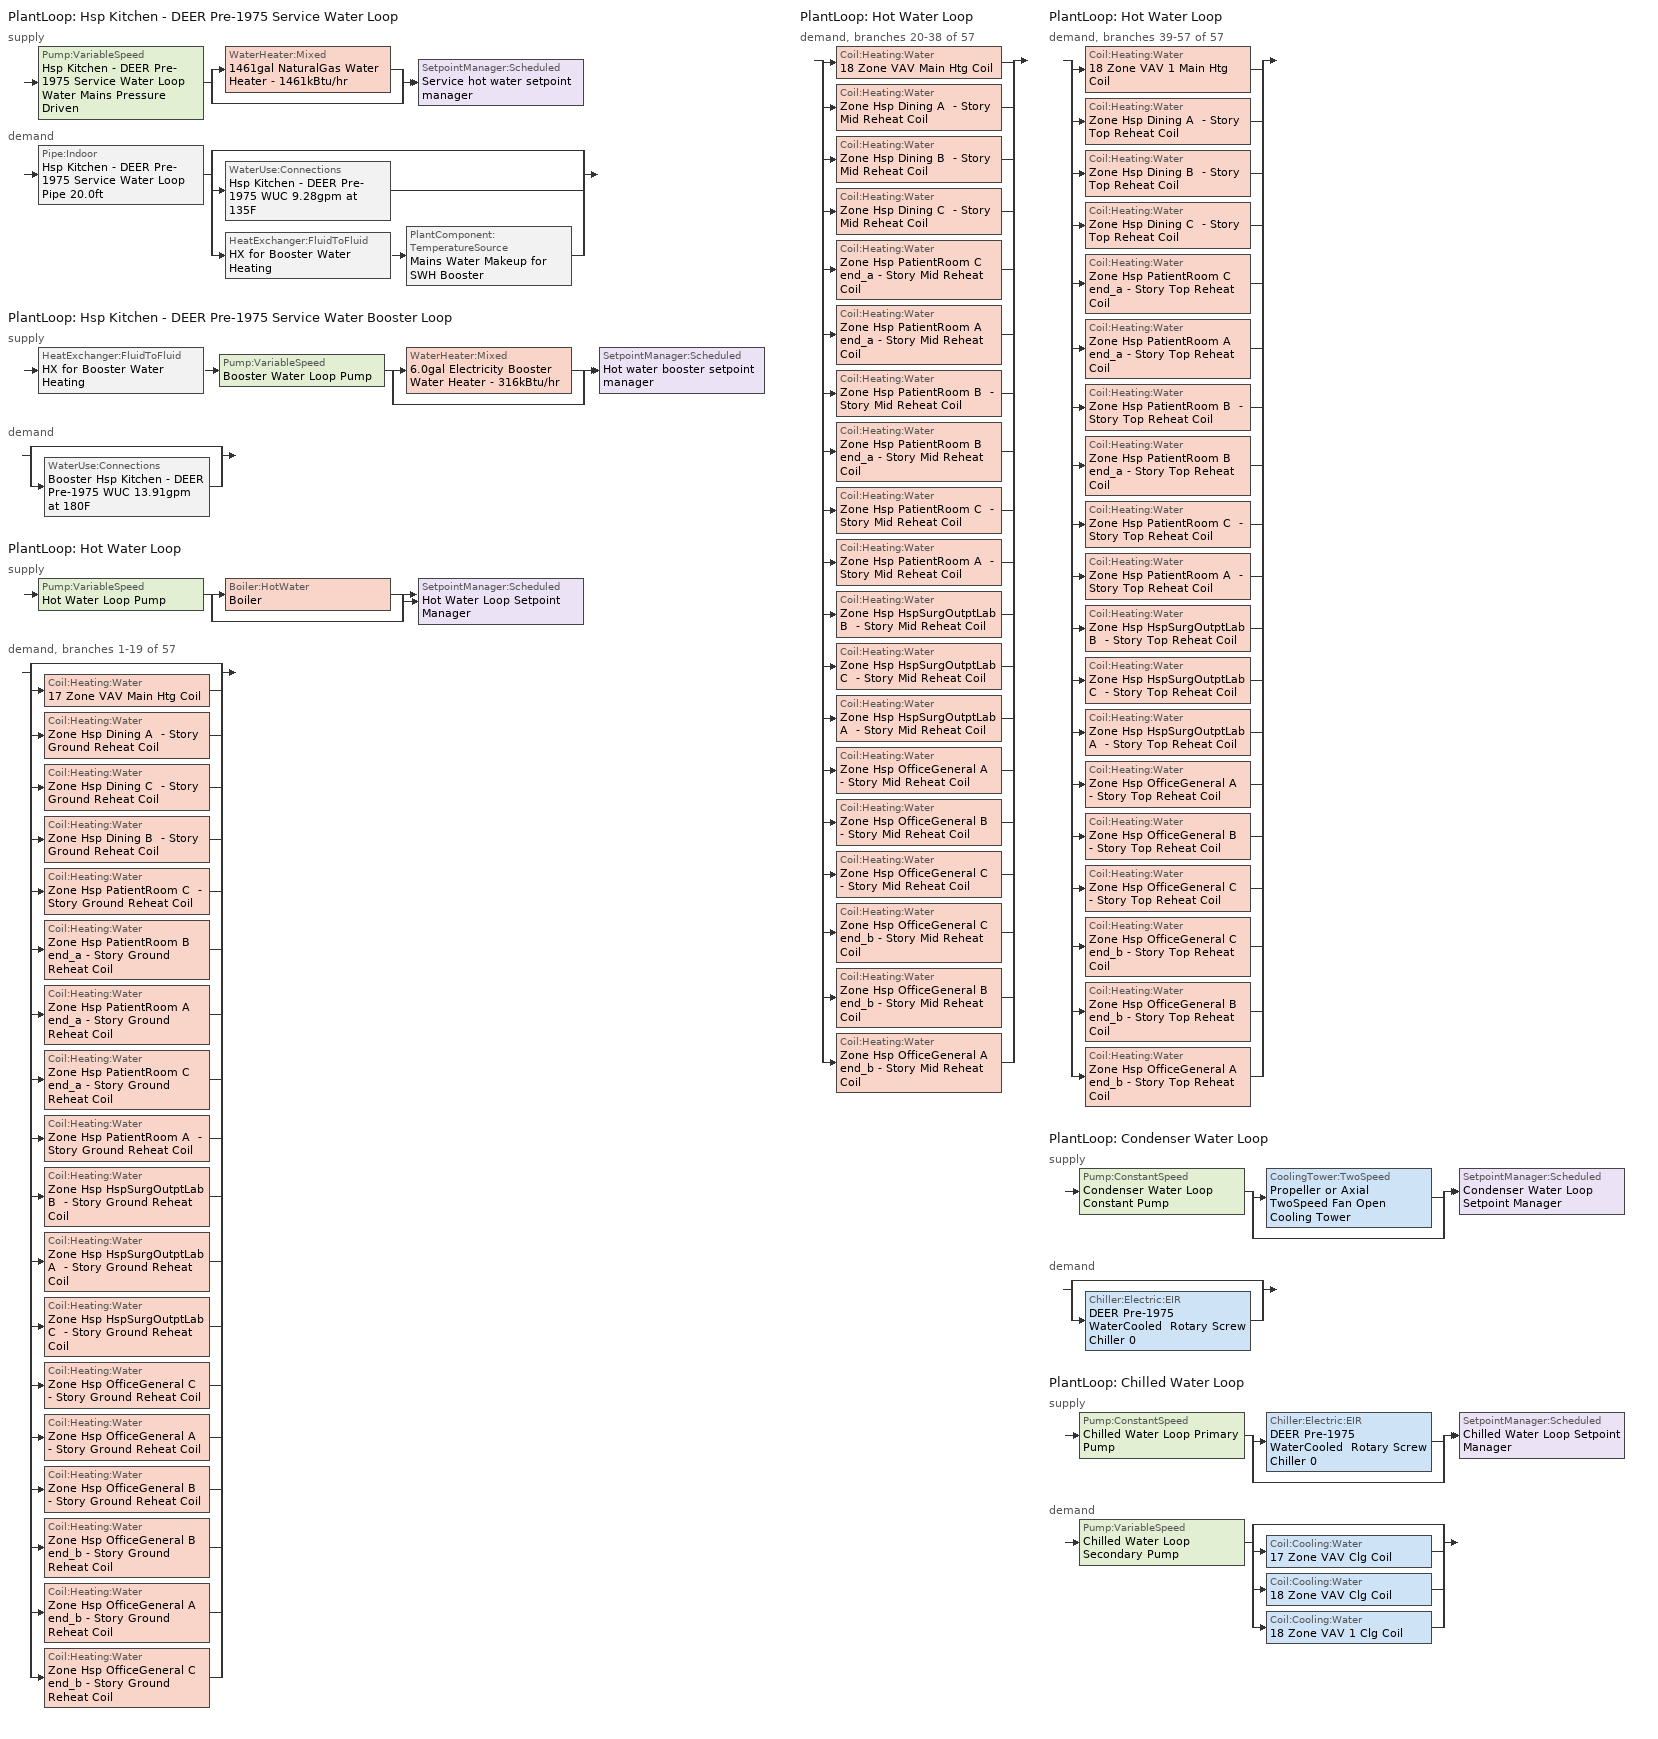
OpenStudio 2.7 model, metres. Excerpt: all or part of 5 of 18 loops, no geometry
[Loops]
PlantLoop 'Hsp Kitchen - DEER Pre-1975 Service Water Loop'
 supply: Pump:VariableSpeed 'Hsp Kitchen - DEER Pre-1975 Service Water Loop Water Mains Pressure Driven' > split
  | WaterHeater:Mixed '1461gal NaturalGas Water Heater - 1461kBtu/hr'
  | bypass
  join > SetpointManager:Scheduled 'Service hot water setpoint manager'
 demand: Pipe:Indoor 'Hsp Kitchen - DEER Pre-1975 Service Water Loop Pipe 20.0ft' > split
  | bypass
  | WaterUse:Connections 'Hsp Kitchen - DEER Pre-1975 WUC 9.28gpm at 135F'
  | HeatExchanger:FluidToFluid 'HX for Booster Water Heating' > PlantComponent:TemperatureSource 'Mains Water Makeup for SWH Booster'
PlantLoop 'Hsp Kitchen - DEER Pre-1975 Service Water Booster Loop'
 supply: HeatExchanger:FluidToFluid 'HX for Booster Water Heating' > Pump:VariableSpeed 'Booster Water Loop Pump' > split
  | WaterHeater:Mixed '6.0gal Electricity Booster Water Heater - 316kBtu/hr'
  | bypass
  join > SetpointManager:Scheduled 'Hot water booster setpoint manager'
 demand: split
  | bypass
  | WaterUse:Connections 'Booster Hsp Kitchen - DEER Pre-1975 WUC 13.91gpm at 180F'
PlantLoop 'Hot Water Loop'
 supply: Pump:VariableSpeed 'Hot Water Loop Pump' > split
  | Boiler:HotWater 'Boiler'
  | bypass
  join > SetpointManager:Scheduled 'Hot Water Loop Setpoint Manager'
 demand, branches 1-19 of 57: split
  | bypass
  | Coil:Heating:Water '17 Zone VAV Main Htg Coil'
  | Coil:Heating:Water 'Zone Hsp Dining A  - Story Ground Reheat Coil'
  | Coil:Heating:Water 'Zone Hsp Dining C  - Story Ground Reheat Coil'
  | Coil:Heating:Water 'Zone Hsp Dining B  - Story Ground Reheat Coil'
  | Coil:Heating:Water 'Zone Hsp PatientRoom C  - Story Ground Reheat Coil'
  | Coil:Heating:Water 'Zone Hsp PatientRoom B end_a - Story Ground Reheat Coil'
  | Coil:Heating:Water 'Zone Hsp PatientRoom A end_a - Story Ground Reheat Coil'
  | Coil:Heating:Water 'Zone Hsp PatientRoom C end_a - Story Ground Reheat Coil'
  | Coil:Heating:Water 'Zone Hsp PatientRoom A  - Story Ground Reheat Coil'
  | Coil:Heating:Water 'Zone Hsp HspSurgOutptLab B  - Story Ground Reheat Coil'
  | Coil:Heating:Water 'Zone Hsp HspSurgOutptLab A  - Story Ground Reheat Coil'
  | Coil:Heating:Water 'Zone Hsp HspSurgOutptLab C  - Story Ground Reheat Coil'
  | Coil:Heating:Water 'Zone Hsp OfficeGeneral C  - Story Ground Reheat Coil'
  | Coil:Heating:Water 'Zone Hsp OfficeGeneral A  - Story Ground Reheat Coil'
  | Coil:Heating:Water 'Zone Hsp OfficeGeneral B  - Story Ground Reheat Coil'
  | Coil:Heating:Water 'Zone Hsp OfficeGeneral B end_b - Story Ground Reheat Coil'
  | Coil:Heating:Water 'Zone Hsp OfficeGeneral A end_b - Story Ground Reheat Coil'
  | Coil:Heating:Water 'Zone Hsp OfficeGeneral C end_b - Story Ground Reheat Coil'
PlantLoop 'Hot Water Loop'
 demand, branches 20-38 of 57: split
  | Coil:Heating:Water '18 Zone VAV Main Htg Coil'
  | Coil:Heating:Water 'Zone Hsp Dining A  - Story Mid Reheat Coil'
  | Coil:Heating:Water 'Zone Hsp Dining B  - Story Mid Reheat Coil'
  | Coil:Heating:Water 'Zone Hsp Dining C  - Story Mid Reheat Coil'
  | Coil:Heating:Water 'Zone Hsp PatientRoom C end_a - Story Mid Reheat Coil'
  | Coil:Heating:Water 'Zone Hsp PatientRoom A end_a - Story Mid Reheat Coil'
  | Coil:Heating:Water 'Zone Hsp PatientRoom B  - Story Mid Reheat Coil'
  | Coil:Heating:Water 'Zone Hsp PatientRoom B end_a - Story Mid Reheat Coil'
  | Coil:Heating:Water 'Zone Hsp PatientRoom C  - Story Mid Reheat Coil'
  | Coil:Heating:Water 'Zone Hsp PatientRoom A  - Story Mid Reheat Coil'
  | Coil:Heating:Water 'Zone Hsp HspSurgOutptLab B  - Story Mid Reheat Coil'
  | Coil:Heating:Water 'Zone Hsp HspSurgOutptLab C  - Story Mid Reheat Coil'
  | Coil:Heating:Water 'Zone Hsp HspSurgOutptLab A  - Story Mid Reheat Coil'
  | Coil:Heating:Water 'Zone Hsp OfficeGeneral A  - Story Mid Reheat Coil'
  | Coil:Heating:Water 'Zone Hsp OfficeGeneral B  - Story Mid Reheat Coil'
  | Coil:Heating:Water 'Zone Hsp OfficeGeneral C  - Story Mid Reheat Coil'
  | Coil:Heating:Water 'Zone Hsp OfficeGeneral C end_b - Story Mid Reheat Coil'
  | Coil:Heating:Water 'Zone Hsp OfficeGeneral B end_b - Story Mid Reheat Coil'
  | Coil:Heating:Water 'Zone Hsp OfficeGeneral A end_b - Story Mid Reheat Coil'
PlantLoop 'Hot Water Loop'
 demand, branches 39-57 of 57: split
  | Coil:Heating:Water '18 Zone VAV 1 Main Htg Coil'
  | Coil:Heating:Water 'Zone Hsp Dining A  - Story Top Reheat Coil'
  | Coil:Heating:Water 'Zone Hsp Dining B  - Story Top Reheat Coil'
  | Coil:Heating:Water 'Zone Hsp Dining C  - Story Top Reheat Coil'
  | Coil:Heating:Water 'Zone Hsp PatientRoom C end_a - Story Top Reheat Coil'
  | Coil:Heating:Water 'Zone Hsp PatientRoom A end_a - Story Top Reheat Coil'
  | Coil:Heating:Water 'Zone Hsp PatientRoom B  - Story Top Reheat Coil'
  | Coil:Heating:Water 'Zone Hsp PatientRoom B end_a - Story Top Reheat Coil'
  | Coil:Heating:Water 'Zone Hsp PatientRoom C  - Story Top Reheat Coil'
  | Coil:Heating:Water 'Zone Hsp PatientRoom A  - Story Top Reheat Coil'
  | Coil:Heating:Water 'Zone Hsp HspSurgOutptLab B  - Story Top Reheat Coil'
  | Coil:Heating:Water 'Zone Hsp HspSurgOutptLab C  - Story Top Reheat Coil'
  | Coil:Heating:Water 'Zone Hsp HspSurgOutptLab A  - Story Top Reheat Coil'
  | Coil:Heating:Water 'Zone Hsp OfficeGeneral A  - Story Top Reheat Coil'
  | Coil:Heating:Water 'Zone Hsp OfficeGeneral B  - Story Top Reheat Coil'
  | Coil:Heating:Water 'Zone Hsp OfficeGeneral C  - Story Top Reheat Coil'
  | Coil:Heating:Water 'Zone Hsp OfficeGeneral C end_b - Story Top Reheat Coil'
  | Coil:Heating:Water 'Zone Hsp OfficeGeneral B end_b - Story Top Reheat Coil'
  | Coil:Heating:Water 'Zone Hsp OfficeGeneral A end_b - Story Top Reheat Coil'
PlantLoop 'Condenser Water Loop'
 supply: Pump:ConstantSpeed 'Condenser Water Loop Constant Pump' > split
  | CoolingTower:TwoSpeed 'Propeller or Axial TwoSpeed Fan Open Cooling Tower'
  | bypass
  join > SetpointManager:Scheduled 'Condenser Water Loop Setpoint Manager'
 demand: split
  | bypass
  | Chiller:Electric:EIR 'DEER Pre-1975 WaterCooled  Rotary Screw Chiller 0'
PlantLoop 'Chilled Water Loop'
 supply: Pump:ConstantSpeed 'Chilled Water Loop Primary Pump' > split
  | Chiller:Electric:EIR 'DEER Pre-1975 WaterCooled  Rotary Screw Chiller 0'
  | bypass
  join > SetpointManager:Scheduled 'Chilled Water Loop Setpoint Manager'
 demand: Pump:VariableSpeed 'Chilled Water Loop Secondary Pump' > split
  | bypass
  | Coil:Cooling:Water '17 Zone VAV Clg Coil'
  | Coil:Cooling:Water '18 Zone VAV Clg Coil'
  | Coil:Cooling:Water '18 Zone VAV 1 Clg Coil'
[Construction]
Uninsulated copper pipe 0.75in type L: Copper pipe 0.75in type L
[Material]
Copper pipe 0.75in type L: Roughness=Smooth; Thickness {m}=0.001143; Conductivity {W/m-K}=386; Density {kg/m3}=8906.27; Specific Heat {J/kg-K}=385.1856; Thermal Absorptance=0.9; Solar Absorptance=0.7; Visible Absorptance=0.7
[WaterUse:Connections]
Name | Water Use Equipment Name 1
Booster Hsp Kitchen - DEER Pre-1975 WUC 13.91gpm at 180F | Booster Hsp Kitchen - DEER Pre-1975 Service Water Use 13.91gpm at 180F
Hsp Kitchen - DEER Pre-1975 WUC 9.28gpm at 135F | Hsp Kitchen - DEER Pre-1975 Service Water Use 9.28gpm at 135F
[WaterUse:Equipment:Definition] Sensible Fraction Schedule=Fraction Sensible - 0.2; Latent Fraction Schedule=Fraction Latent - 0.05
Name | Peak Flow Rate {m3/s} | Target Temperature Schedule
Booster Hsp Kitchen - DEER Pre-1975 Service Water Use Def 13.91gpm | 0.000877823 | Mixed Water At Faucet Temp - 180F
Hsp Kitchen - DEER Pre-1975 Service Water Use Def 9.28gpm | 0.000585215 | Mixed Water At Faucet Temp - 135F
[WaterUse:Equipment] Flow Rate Fraction Schedule=D_Hsp_All_DHW_DHW_Yr
Name | Water Use Equipment Definition
Booster Hsp Kitchen - DEER Pre-1975 Service Water Use 13.91gpm at 180F | Booster Hsp Kitchen - DEER Pre-1975 Service Water Use Def 13.91gpm
Hsp Kitchen - DEER Pre-1975 Service Water Use 9.28gpm at 135F | Hsp Kitchen - DEER Pre-1975 Service Water Use Def 9.28gpm
[PlantLoop] Glycol Concentration=0; Plant Loop Volume {m3}=Autocalculate; Load Distribution Scheme=Optimal
Name | Maximum Loop Temperature {C} | Minimum Loop Temperature {C} | Fluid Type | Common Pipe Simulation
Hsp Kitchen - DEER Pre-1975 Service Water Loop | 60 | 10
Hsp Kitchen - DEER Pre-1975 Service Water Booster Loop
Hot Water Loop |  | 10 | Water
Condenser Water Loop | 80 | 5
Chilled Water Loop | 40 | 1 |  | CommonPipe
[Sizing:Plant] Sizing Option=NonCoincident; Zone Timesteps in Averaging Window=1; Coincident Sizing Factor Mode=None
Name | Loop Type | Design Loop Exit Temperature {C} | Loop Design Temperature Difference {deltaC}
Hsp Kitchen - DEER Pre-1975 Service Water Loop | Heating | 57.2222 | 5
Hsp Kitchen - DEER Pre-1975 Service Water Booster Loop | Heating | 82.2222 | 5
Hot Water Loop | Heating | 82.2222 | 11.1111
Condenser Water Loop | Condenser | 29.4444 | 5.55556
Chilled Water Loop | Cooling | 6.66667 | 5.61111
[SetpointManager:Scheduled] Control Variable=Temperature
Name | Schedule | Setpoint Node or NodeList
Service hot water setpoint manager | Service Water Loop Temp - 135F | Hsp Kitchen - DEER Pre-1975 Service Water Loop Supply Outlet Node
Hot water booster setpoint manager | Service Water Booster Temp - 180.00000000000006F | Hsp Kitchen - DEER Pre-1975 Service Water Booster Loop Supply Outlet Node
Hot Water Loop Setpoint Manager | Hot Water Loop Temp - 180F | Hot Water Loop Supply Outlet Node
Condenser Water Loop Setpoint Manager | Condenser Water Loop Temp - 70F | Condenser Water Loop Supply Outlet Node
Chilled Water Loop Setpoint Manager | Chilled Water Loop Temp - 44F | Chilled Water Loop Supply Outlet Node
[Pump:VariableSpeed] Skin Loss Radiative Fraction=0.5; Design Power Sizing Method=PowerPerFlowPerPressure; Design Electric Power per Unit Flow Rate {W/(m3/s)}=348701.1; Design Shaft Power per Unit Flow Rate per Unit Head {W-s/m3-Pa}=1.28205; Design Minimum Flow Rate Fraction=0
Name | Rated Pump Head {Pa} | Motor Efficiency | Pump Control Type | Rated Power Consumption {W} | Minimum Flow Rate {m3/s} | Fraction of Motor Inefficiencies to Fluid Stream | Coefficient 1 of the Part Load Performance Curve | Coefficient 2 of the Part Load Performance Curve | Coefficient 3 of the Part Load Performance Curve | Coefficient 4 of the Part Load Performance Curve
Hsp Kitchen - DEER Pre-1975 Service Water Loop Water Mains Pressure Driven | 0.001 | 1 | Continuous
Booster Water Loop Pump | 0 | 1 | Continuous | 0 | 0
Hot Water Loop Pump | 179344 | 0.9 | Intermittent
Chilled Water Loop Secondary Pump | 134508 | 0.9 | Intermittent |  |  | 0 | 0 | 0.0205 | 0.4101 | 0.5753
[WaterHeater:Mixed] Deadband Temperature Difference {deltaC}=2; Heater Control Type=Cycle; Off Cycle Parasitic Fuel Consumption Rate {W}=0; Off Cycle Parasitic Heat Fraction to Tank=0.8; On Cycle Parasitic Fuel Consumption Rate {W}=0; Ambient Temperature Indicator=Schedule; Use Side Effectiveness=1; Source Side Effectiveness=1; Use Side Design Flow Rate {m3/s}=autosize; Source Side Design Flow Rate {m3/s}=autosize; Indirect Water Heating Recovery Time {hr}=1.5; Source Side Flow Control Mode=IndirectHeatPrimarySetpoint
Name | Tank Volume {m3} | Setpoint Temperature Schedule | Maximum Temperature Limit {C} | Heater Maximum Capacity {W} | Heater Fuel Type | Heater Thermal Efficiency | Off Cycle Parasitic Fuel Type | On Cycle Parasitic Fuel Type | Ambient Temperature Schedule | Off Cycle Loss Coefficient to Ambient Temperature {W/K} | On Cycle Loss Coefficient to Ambient Temperature {W/K}
1461gal NaturalGas Water Heater - 1461kBtu/hr | 5.53029 | Service Water Loop Temp - 135F | 57.2222 | 428161 | NaturalGas | 0.78 | NaturalGas | NaturalGas | Water Heater Ambient Temp Schedule - 70F | 6 | 6
6.0gal Electricity Booster Water Heater - 316kBtu/hr | 0.0227125 | Service Water Booster Temp - 180.00000000000006F | 82.2222 | 92482.8 | Electricity | 1 | Electricity | Electricity | Water Heater Ambient Temp Schedule - 70F 1 | 1.053 | 1.053
[Pipe:Indoor]
Hsp Kitchen - DEER Pre-1975 Service Water Loop Pipe 20.0ft: Construction=Uninsulated copper pipe 0.75in type L; Environment Type=Schedule; Ambient Temperature Schedule=Hsp Kitchen - DEER Pre-1975 Service Water Loop Piping Air Temp - 70F; Ambient Air Velocity Schedule=Hsp Kitchen - DEER Pre-1975 Service Water Loop Piping Air Velocity - 0.67mph; Pipe Inside Diameter {m}=0.019939; Pipe Length {m}=6.096
[HeatExchanger:FluidToFluid]
HX for Booster Water Heating: Loop Demand Side Design Flow Rate {m3/s}=autosize; Loop Supply Side Design Flow Rate {m3/s}=autosize; Heat Exchange Model Type=Ideal; Heat Exchanger U-Factor Times Area Value {W/K}=autosize; Control Type=UncontrolledOn; Minimum Temperature Difference to Activate Heat Exchanger {deltaC}=0.01; Heat Transfer Metering End Use Type=LoopToLoop; Component Override Cooling Control Temperature Mode=Loop; Sizing Factor=1; Operation Minimum Temperature Limit {C}=0; Operation Maximum Temperature Limit {C}=100
[PlantComponent:TemperatureSource]
Mains Water Makeup for SWH Booster: Design Volume Flow Rate {m3/s}=autosize; Temperature Specification Type=Scheduled; Source Temperature {C}=8; Source Temperature Schedule=Mains Water Temperature
[Boiler:HotWater]
Boiler: Fuel Type=NaturalGas; Nominal Thermal Efficiency=0.78; Efficiency Curve Temperature Evaluation Variable=LeavingBoiler; Design Water Outlet Temperature {C}=82.2222; Minimum Part Load Ratio=0; Maximum Part Load Ratio=1.2; Optimum Part Load Ratio=1; Water Outlet Upper Temperature Limit {C}=95; Boiler Flow Mode=LeavingSetpointModulated; Parasitic Electric Load {W}=0; Sizing Factor=1
[Pump:ConstantSpeed] Rated Flow Rate {m3/s}=autosize; Rated Power Consumption {W}=autosize; Motor Efficiency=0.9; Fraction of Motor Inefficiencies to Fluid Stream=0; Pump Control Type=Intermittent; Design Power Sizing Method=PowerPerFlowPerPressure; Design Electric Power per Unit Flow Rate {W/(m3/s)}=348701.1; Design Shaft Power per Unit Flow Rate per Unit Head {W-s/m3-Pa}=1.28205
Name | Rated Pump Head {Pa}
Condenser Water Loop Constant Pump | 148557
Chilled Water Loop Primary Pump | 44836
[CoolingTower:TwoSpeed]
Propeller or Axial TwoSpeed Fan Open Cooling Tower: Design Water Flow Rate {m3/s}=autosize; High Fan Speed Air Flow Rate {m3/s}=autosize; High Fan Speed Fan Power {W}=autosize; High Fan Speed U-Factor Times Area Value {W/K}=autosize; Low Fan Speed Air Flow Rate {m3/s}=AutoSize; Low Fan Speed Fan Power {W}=AutoSize; Low Fan Speed U-Factor Times Area Value {W/K}=AutoSize; Number of Cells=1; Sizing Factor=1; Design Inlet Air Dry-Bulb Temperature {C}=35; Design Inlet Air Wet-Bulb Temperature {C}=25.6; Design Approach Temperature {deltaC}=autosize; Design Range Temperature {deltaC}=autosize
[Chiller:Electric:EIR]
DEER Pre-1975 WaterCooled  Rotary Screw Chiller 0: Reference Capacity {W}=Autosize; Reference COP {W/W}=5.5; Reference Leaving Chilled Water Temperature {C}=6.66667; Reference Entering Condenser Fluid Temperature {C}=35; Cooling Capacity Function of Temperature Curve=Curve Biquadratic 1; Electric Input to Cooling Output Ratio Function of Temperature Curve=Curve Biquadratic 2; Electric Input to Cooling Output Ratio Function of Part Load Ratio Curve=Curve Quadratic 1; Minimum Part Load Ratio=0.15; Maximum Part Load Ratio=1; Optimum Part Load Ratio=1; Minimum Unloading Ratio=0.25; Condenser Type=WaterCooled; Leaving Chilled Water Lower Temperature Limit {C}=2.22222; Chiller Flow Mode=ConstantFlow; Design Heat Recovery Water Flow Rate {m3/s}=0; Sizing Factor=1; Basin Heater Capacity {W/K}=0; Basin Heater Setpoint Temperature {C}=10
[Coil:Heating:Water] Availability Schedule=Always On Discrete; Rated Inlet Water Temperature {C}=82.2222; Rated Outlet Water Temperature {C}=71.1111
Name | Rated Inlet Air Temperature {C} | Rated Outlet Air Temperature {C}
17 Zone VAV Main Htg Coil; 18 Zone VAV Main Htg Coil; 18 Zone VAV 1 Main Htg Coil | 7.22222 | 12.7778
Zone Hsp Dining A  - Story Ground Reheat Coil; Zone Hsp Dining C  - Story Ground Reheat Coil; Zone Hsp Dining B  - Story Ground Reheat Coil; Zone Hsp PatientRoom C  - Story Ground Reheat Coil; Zone Hsp PatientRoom B end_a - Story Ground Reheat Coil; Zone Hsp PatientRoom A end_a - Story Ground Reheat Coil; Zone Hsp PatientRoom C end_a - Story Ground Reheat Coil; Zone Hsp PatientRoom A  - Story Ground Reheat Coil; Zone Hsp HspSurgOutptLab B  - Story Ground Reheat Coil; Zone Hsp HspSurgOutptLab A  - Story Ground Reheat Coil; Zone Hsp HspSurgOutptLab C  - Story Ground Reheat Coil; Zone Hsp OfficeGeneral C  - Story Ground Reheat Coil; Zone Hsp OfficeGeneral A  - Story Ground Reheat Coil; Zone Hsp OfficeGeneral B  - Story Ground Reheat Coil; Zone Hsp OfficeGeneral B end_b - Story Ground Reheat Coil; Zone Hsp OfficeGeneral A end_b - Story Ground Reheat Coil; Zone Hsp OfficeGeneral C end_b - Story Ground Reheat Coil; Zone Hsp Dining A  - Story Mid Reheat Coil; Zone Hsp Dining B  - Story Mid Reheat Coil; Zone Hsp Dining C  - Story Mid Reheat Coil; Zone Hsp PatientRoom C end_a - Story Mid Reheat Coil; Zone Hsp PatientRoom A end_a - Story Mid Reheat Coil; Zone Hsp PatientRoom B  - Story Mid Reheat Coil; Zone Hsp PatientRoom B end_a - Story Mid Reheat Coil; Zone Hsp PatientRoom C  - Story Mid Reheat Coil; Zone Hsp PatientRoom A  - Story Mid Reheat Coil; Zone Hsp HspSurgOutptLab B  - Story Mid Reheat Coil; Zone Hsp HspSurgOutptLab C  - Story Mid Reheat Coil; Zone Hsp HspSurgOutptLab A  - Story Mid Reheat Coil; Zone Hsp OfficeGeneral A  - Story Mid Reheat Coil; Zone Hsp OfficeGeneral B  - Story Mid Reheat Coil; Zone Hsp OfficeGeneral C  - Story Mid Reheat Coil; Zone Hsp OfficeGeneral C end_b - Story Mid Reheat Coil; Zone Hsp OfficeGeneral B end_b - Story Mid Reheat Coil; Zone Hsp OfficeGeneral A end_b - Story Mid Reheat Coil; Zone Hsp Dining A  - Story Top Reheat Coil; Zone Hsp Dining B  - Story Top Reheat Coil; Zone Hsp Dining C  - Story Top Reheat Coil; Zone Hsp PatientRoom C end_a - Story Top Reheat Coil; Zone Hsp PatientRoom A end_a - Story Top Reheat Coil; Zone Hsp PatientRoom B  - Story Top Reheat Coil; Zone Hsp PatientRoom B end_a - Story Top Reheat Coil; Zone Hsp PatientRoom C  - Story Top Reheat Coil; Zone Hsp PatientRoom A  - Story Top Reheat Coil; Zone Hsp HspSurgOutptLab B  - Story Top Reheat Coil; Zone Hsp HspSurgOutptLab C  - Story Top Reheat Coil; Zone Hsp HspSurgOutptLab A  - Story Top Reheat Coil; Zone Hsp OfficeGeneral A  - Story Top Reheat Coil; Zone Hsp OfficeGeneral B  - Story Top Reheat Coil; Zone Hsp OfficeGeneral C  - Story Top Reheat Coil; Zone Hsp OfficeGeneral C end_b - Story Top Reheat Coil; Zone Hsp OfficeGeneral B end_b - Story Top Reheat Coil; Zone Hsp OfficeGeneral A end_b - Story Top Reheat Coil | 12.7778 | 40
[Controller:WaterCoil] Minimum Actuated Flow {m3/s}=0
Name | Water Coil | Action | Controller Convergence Tolerance {deltaC}
17 Zone VAV Main Htg Coil Controller | 17 Zone VAV Main Htg Coil | Normal | 0.1
17 Zone VAV Clg Coil Controller | 17 Zone VAV Clg Coil | Reverse
Zone Hsp Dining A  - Story Ground Reheat Coil Controller | Zone Hsp Dining A  - Story Ground Reheat Coil | Normal | 0.1
Zone Hsp Dining C  - Story Ground Reheat Coil Controller | Zone Hsp Dining C  - Story Ground Reheat Coil | Normal | 0.1
Zone Hsp Dining B  - Story Ground Reheat Coil Controller | Zone Hsp Dining B  - Story Ground Reheat Coil | Normal | 0.1
Zone Hsp PatientRoom C  - Story Ground Reheat Coil Controller | Zone Hsp PatientRoom C  - Story Ground Reheat Coil | Normal | 0.1
Zone Hsp PatientRoom B end_a - Story Ground Reheat Coil Controller | Zone Hsp PatientRoom B end_a - Story Ground Reheat Coil | Normal | 0.1
Zone Hsp PatientRoom A end_a - Story Ground Reheat Coil Controller | Zone Hsp PatientRoom A end_a - Story Ground Reheat Coil | Normal | 0.1
Zone Hsp PatientRoom C end_a - Story Ground Reheat Coil Controller | Zone Hsp PatientRoom C end_a - Story Ground Reheat Coil | Normal | 0.1
Zone Hsp PatientRoom A  - Story Ground Reheat Coil Controller | Zone Hsp PatientRoom A  - Story Ground Reheat Coil | Normal | 0.1
Zone Hsp HspSurgOutptLab B  - Story Ground Reheat Coil Controller | Zone Hsp HspSurgOutptLab B  - Story Ground Reheat Coil | Normal | 0.1
Zone Hsp HspSurgOutptLab A  - Story Ground Reheat Coil Controller | Zone Hsp HspSurgOutptLab A  - Story Ground Reheat Coil | Normal | 0.1
Zone Hsp HspSurgOutptLab C  - Story Ground Reheat Coil Controller | Zone Hsp HspSurgOutptLab C  - Story Ground Reheat Coil | Normal | 0.1
Zone Hsp OfficeGeneral C  - Story Ground Reheat Coil Controller | Zone Hsp OfficeGeneral C  - Story Ground Reheat Coil | Normal | 0.1
Zone Hsp OfficeGeneral A  - Story Ground Reheat Coil Controller | Zone Hsp OfficeGeneral A  - Story Ground Reheat Coil | Normal | 0.1
Zone Hsp OfficeGeneral B  - Story Ground Reheat Coil Controller | Zone Hsp OfficeGeneral B  - Story Ground Reheat Coil | Normal | 0.1
Zone Hsp OfficeGeneral B end_b - Story Ground Reheat Coil Controller | Zone Hsp OfficeGeneral B end_b - Story Ground Reheat Coil | Normal | 0.1
Zone Hsp OfficeGeneral A end_b - Story Ground Reheat Coil Controller | Zone Hsp OfficeGeneral A end_b - Story Ground Reheat Coil | Normal | 0.1
Zone Hsp OfficeGeneral C end_b - Story Ground Reheat Coil Controller | Zone Hsp OfficeGeneral C end_b - Story Ground Reheat Coil | Normal | 0.1
18 Zone VAV Main Htg Coil Controller | 18 Zone VAV Main Htg Coil | Normal | 0.1
18 Zone VAV Clg Coil Controller | 18 Zone VAV Clg Coil | Reverse
Zone Hsp Dining A  - Story Mid Reheat Coil Controller | Zone Hsp Dining A  - Story Mid Reheat Coil | Normal | 0.1
Zone Hsp Dining B  - Story Mid Reheat Coil Controller | Zone Hsp Dining B  - Story Mid Reheat Coil | Normal | 0.1
Zone Hsp Dining C  - Story Mid Reheat Coil Controller | Zone Hsp Dining C  - Story Mid Reheat Coil | Normal | 0.1
Zone Hsp PatientRoom C end_a - Story Mid Reheat Coil Controller | Zone Hsp PatientRoom C end_a - Story Mid Reheat Coil | Normal | 0.1
Zone Hsp PatientRoom A end_a - Story Mid Reheat Coil Controller | Zone Hsp PatientRoom A end_a - Story Mid Reheat Coil | Normal | 0.1
Zone Hsp PatientRoom B  - Story Mid Reheat Coil Controller | Zone Hsp PatientRoom B  - Story Mid Reheat Coil | Normal | 0.1
Zone Hsp PatientRoom B end_a - Story Mid Reheat Coil Controller | Zone Hsp PatientRoom B end_a - Story Mid Reheat Coil | Normal | 0.1
Zone Hsp PatientRoom C  - Story Mid Reheat Coil Controller | Zone Hsp PatientRoom C  - Story Mid Reheat Coil | Normal | 0.1
Zone Hsp PatientRoom A  - Story Mid Reheat Coil Controller | Zone Hsp PatientRoom A  - Story Mid Reheat Coil | Normal | 0.1
Zone Hsp HspSurgOutptLab B  - Story Mid Reheat Coil Controller | Zone Hsp HspSurgOutptLab B  - Story Mid Reheat Coil | Normal | 0.1
Zone Hsp HspSurgOutptLab C  - Story Mid Reheat Coil Controller | Zone Hsp HspSurgOutptLab C  - Story Mid Reheat Coil | Normal | 0.1
Zone Hsp HspSurgOutptLab A  - Story Mid Reheat Coil Controller | Zone Hsp HspSurgOutptLab A  - Story Mid Reheat Coil | Normal | 0.1
Zone Hsp OfficeGeneral A  - Story Mid Reheat Coil Controller | Zone Hsp OfficeGeneral A  - Story Mid Reheat Coil | Normal | 0.1
Zone Hsp OfficeGeneral B  - Story Mid Reheat Coil Controller | Zone Hsp OfficeGeneral B  - Story Mid Reheat Coil | Normal | 0.1
Zone Hsp OfficeGeneral C  - Story Mid Reheat Coil Controller | Zone Hsp OfficeGeneral C  - Story Mid Reheat Coil | Normal | 0.1
Zone Hsp OfficeGeneral C end_b - Story Mid Reheat Coil Controller | Zone Hsp OfficeGeneral C end_b - Story Mid Reheat Coil | Normal | 0.1
Zone Hsp OfficeGeneral B end_b - Story Mid Reheat Coil Controller | Zone Hsp OfficeGeneral B end_b - Story Mid Reheat Coil | Normal | 0.1
Zone Hsp OfficeGeneral A end_b - Story Mid Reheat Coil Controller | Zone Hsp OfficeGeneral A end_b - Story Mid Reheat Coil | Normal | 0.1
18 Zone VAV 1 Main Htg Coil Controller | 18 Zone VAV 1 Main Htg Coil | Normal | 0.1
18 Zone VAV 1 Clg Coil Controller | 18 Zone VAV 1 Clg Coil | Reverse
Zone Hsp Dining A  - Story Top Reheat Coil Controller | Zone Hsp Dining A  - Story Top Reheat Coil | Normal | 0.1
Zone Hsp Dining B  - Story Top Reheat Coil Controller | Zone Hsp Dining B  - Story Top Reheat Coil | Normal | 0.1
Zone Hsp Dining C  - Story Top Reheat Coil Controller | Zone Hsp Dining C  - Story Top Reheat Coil | Normal | 0.1
Zone Hsp PatientRoom C end_a - Story Top Reheat Coil Controller | Zone Hsp PatientRoom C end_a - Story Top Reheat Coil | Normal | 0.1
Zone Hsp PatientRoom A end_a - Story Top Reheat Coil Controller | Zone Hsp PatientRoom A end_a - Story Top Reheat Coil | Normal | 0.1
Zone Hsp PatientRoom B  - Story Top Reheat Coil Controller | Zone Hsp PatientRoom B  - Story Top Reheat Coil | Normal | 0.1
Zone Hsp PatientRoom B end_a - Story Top Reheat Coil Controller | Zone Hsp PatientRoom B end_a - Story Top Reheat Coil | Normal | 0.1
Zone Hsp PatientRoom C  - Story Top Reheat Coil Controller | Zone Hsp PatientRoom C  - Story Top Reheat Coil | Normal | 0.1
Zone Hsp PatientRoom A  - Story Top Reheat Coil Controller | Zone Hsp PatientRoom A  - Story Top Reheat Coil | Normal | 0.1
Zone Hsp HspSurgOutptLab B  - Story Top Reheat Coil Controller | Zone Hsp HspSurgOutptLab B  - Story Top Reheat Coil | Normal | 0.1
Zone Hsp HspSurgOutptLab C  - Story Top Reheat Coil Controller | Zone Hsp HspSurgOutptLab C  - Story Top Reheat Coil | Normal | 0.1
Zone Hsp HspSurgOutptLab A  - Story Top Reheat Coil Controller | Zone Hsp HspSurgOutptLab A  - Story Top Reheat Coil | Normal | 0.1
Zone Hsp OfficeGeneral A  - Story Top Reheat Coil Controller | Zone Hsp OfficeGeneral A  - Story Top Reheat Coil | Normal | 0.1
Zone Hsp OfficeGeneral B  - Story Top Reheat Coil Controller | Zone Hsp OfficeGeneral B  - Story Top Reheat Coil | Normal | 0.1
Zone Hsp OfficeGeneral C  - Story Top Reheat Coil Controller | Zone Hsp OfficeGeneral C  - Story Top Reheat Coil | Normal | 0.1
Zone Hsp OfficeGeneral C end_b - Story Top Reheat Coil Controller | Zone Hsp OfficeGeneral C end_b - Story Top Reheat Coil | Normal | 0.1
Zone Hsp OfficeGeneral B end_b - Story Top Reheat Coil Controller | Zone Hsp OfficeGeneral B end_b - Story Top Reheat Coil | Normal | 0.1
Zone Hsp OfficeGeneral A end_b - Story Top Reheat Coil Controller | Zone Hsp OfficeGeneral A end_b - Story Top Reheat Coil | Normal | 0.1
[Coil:Cooling:Water] Availability Schedule=Always On Discrete; Design Inlet Water Temperature {C}=Autosize; Heat Exchanger Configuration=CrossFlow
17 Zone VAV Clg Coil; 18 Zone VAV Clg Coil; 18 Zone VAV 1 Clg Coil
[Schedule:Ruleset]
D_Hsp_All_DHW_DHW_Yr: Default Day Schedule=D_Hsp_All_DHW_DHW_Yr Default; Summer Design Day Schedule=D_Hsp_All_DHW_DHW_Yr Summer Design Day; Winter Design Day Schedule=D_Hsp_All_DHW_DHW_Yr Winter Design Day
Fraction Sensible - 0.2: Default Day Schedule=Fraction Sensible - 0.2 Default
Fraction Latent - 0.05: Default Day Schedule=Fraction Latent - 0.05 Default
Mixed Water At Faucet Temp - 180F: Default Day Schedule=Mixed Water At Faucet Temp - 180F Default
Mixed Water At Faucet Temp - 135F: Default Day Schedule=Mixed Water At Faucet Temp - 135F Default
Service Water Loop Temp - 135F: Default Day Schedule=Service Water Loop Temp - 135F Default
Water Heater Ambient Temp Schedule - 70F: Default Day Schedule=Water Heater Ambient Temp Schedule - 70F Default
Hsp Kitchen - DEER Pre-1975 Service Water Loop Piping Air Temp - 70F: Default Day Schedule=Hsp Kitchen - DEER Pre-1975 Service Water Loop Piping Air Temp - 70F Default
Hsp Kitchen - DEER Pre-1975 Service Water Loop Piping Air Velocity - 0.67mph: Default Day Schedule=Hsp Kitchen - DEER Pre-1975 Service Water Loop Piping Air Velocity - 0.67mph Default
Service Water Booster Temp - 180.00000000000006F: Default Day Schedule=Service Water Booster Temp - 180.00000000000006F Default
Water Heater Ambient Temp Schedule - 70F 1: Default Day Schedule=Water Heater Ambient Temp Schedule - 70F Default 1
Hot Water Loop Temp - 180F: Default Day Schedule=Hot Water Loop Temp - 180F Default
Condenser Water Loop Temp - 70F: Default Day Schedule=Condenser Water Loop Temp - 70F Default
Chilled Water Loop Temp - 44F: Default Day Schedule=Chilled Water Loop Temp - 44F Default
[Schedule:Day]
D_Hsp_All_DHW_DHW_Yr Default; D_Hsp_All_DHW_DHW_Yr Winter Design Day; D_Hsp_All_DHW_DHW_Yr Summer Design Day: 3, 0, 0.18, 5, 0, 0.25, 6, 0, 0.65, 7, 0, 1, 8, 0, 0.86, 9, 0, 0.8, 11, 0, 0.69, 13, 0, 0.73, 14, 0, 0.57, 15, 0, 0.69, 16, 0, 0.84, 17, 0, 0.73, 18, 0, 0.66, 19, 0, 0.5, 20, 0, 0.48, 21, 0, 0.46, 22, 0, 0.42, 23, 0, 0.43, 24, 0, 0.33
Fraction Sensible - 0.2 Default: 24, 0, 0.2
Fraction Latent - 0.05 Default: 24, 0, 0.05
Mixed Water At Faucet Temp - 180F Default; Service Water Booster Temp - 180.00000000000006F Default; Hot Water Loop Temp - 180F Default: 24, 0, 82.2222
Mixed Water At Faucet Temp - 135F Default; Service Water Loop Temp - 135F Default: 24, 0, 57.2222
Water Heater Ambient Temp Schedule - 70F Default; Hsp Kitchen - DEER Pre-1975 Service Water Loop Piping Air Temp - 70F Default; Water Heater Ambient Temp Schedule - 70F Default 1; Condenser Water Loop Temp - 70F Default: 24, 0, 21.1111
Hsp Kitchen - DEER Pre-1975 Service Water Loop Piping Air Velocity - 0.67mph Default: 24, 0, 0.3
Chilled Water Loop Temp - 44F Default: 24, 0, 6.66667
[Schedule:Constant]
Name | Value
Always On Discrete | 1
Mains Water Temperature | 10
[Curve:Biquadratic] Minimum Value of x=5; Maximum Value of x=10; Minimum Value of y=24; Maximum Value of y=35
Name | Coefficient1 Constant | Coefficient2 x | Coefficient3 x**2 | Coefficient4 y | Coefficient5 y**2 | Coefficient6 x*y
Curve Biquadratic 1 | 1.02152 | 0.0370359 | 0.000233248 | -0.00389405 | -6.52536e-05 | -0.000268045
Curve Biquadratic 2 | 0.701769 | -0.00452016 | 0.00053311 | -0.00549821 | 0.000544579 | -0.000729032
[Curve:Quadratic]
Curve Quadratic 1: Coefficient1 Constant=0.0636912; Coefficient2 x=0.584888; Coefficient3 x**2=0.352803; Minimum Value of x=0; Maximum Value of x=1
